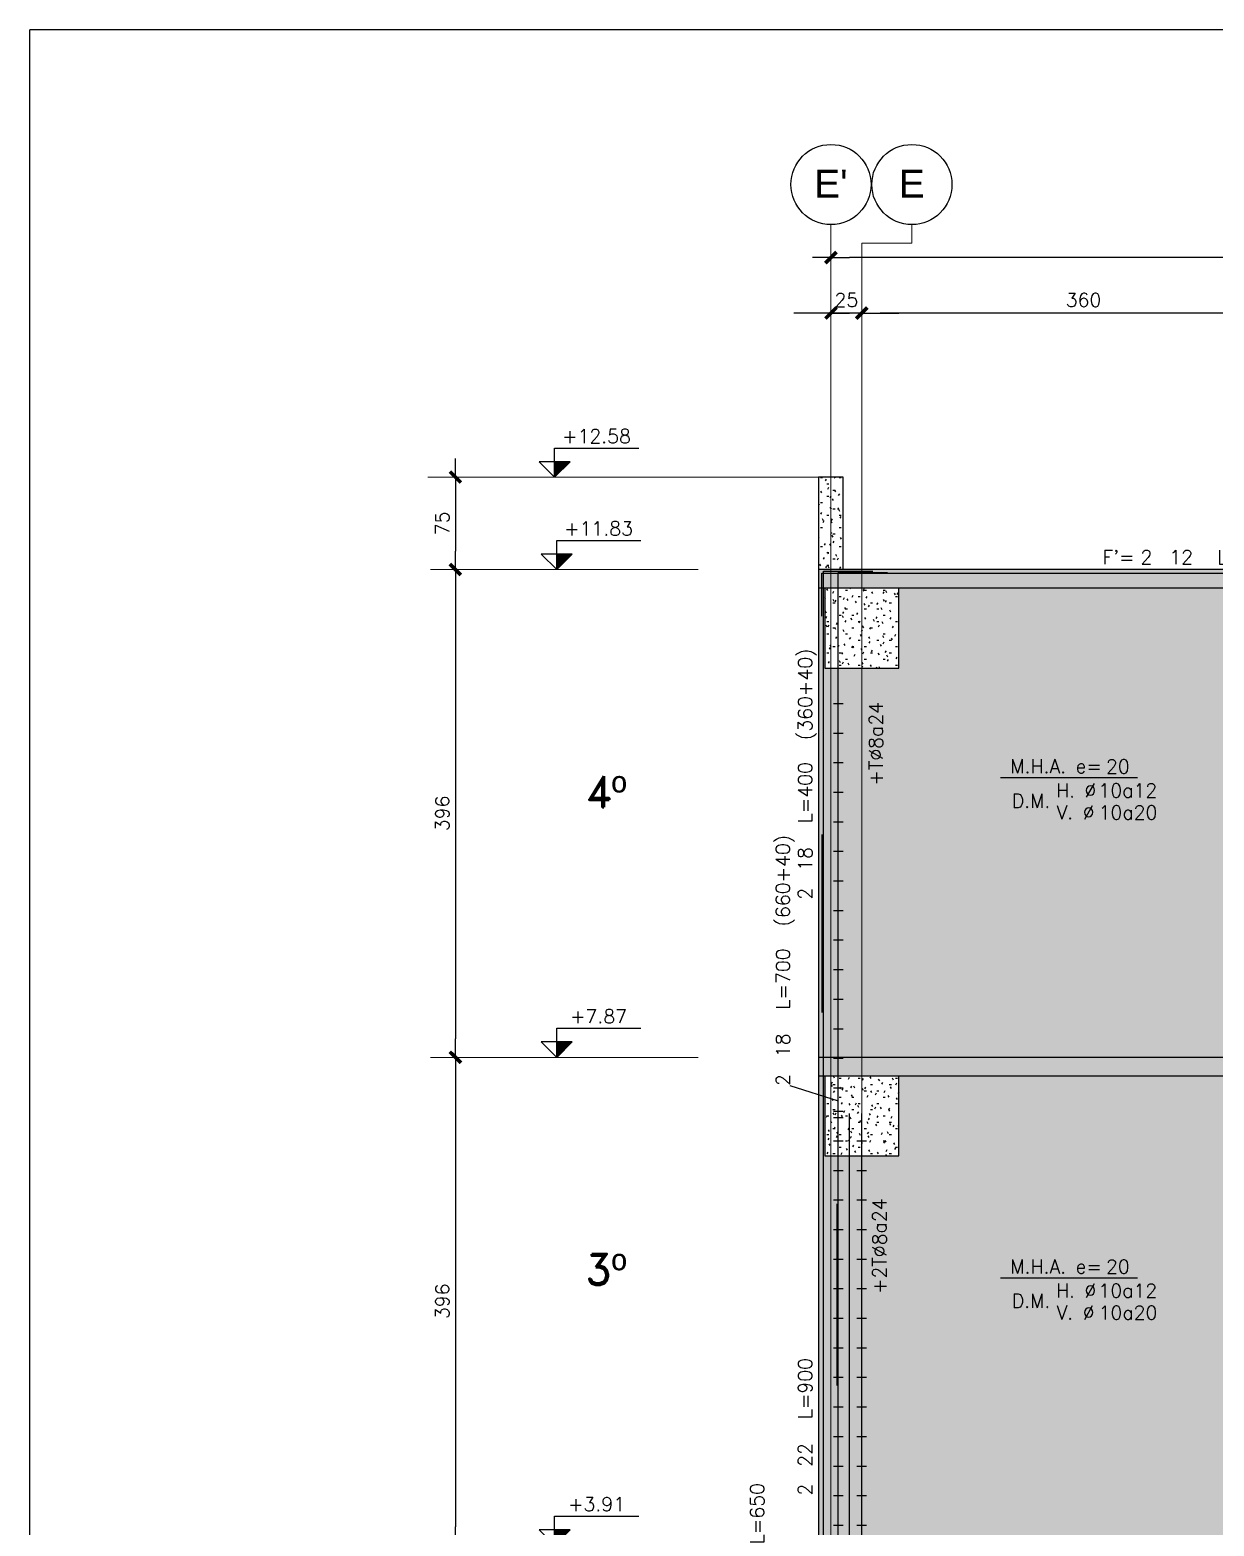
# Model space of a CAD drawing. Extents: x -58 to 5689, y 66 to 4123.
# Drawn here: x -58 to 903, y 2909 to 4123 of the extents above; entities that cross this region are included whole.
import ezdxf
from ezdxf.enums import TextEntityAlignment as Align

# ---------------------------------------------------------------- set-up
doc = ezdxf.new("R2010")
doc.units = 0
doc.header["$LTSCALE"] = 30
doc.header["$MEASUREMENT"] = 0
doc.layers.get('0').update_dxf_attribs({"linetype": 'CONTINUOUS'})
doc.layers.add("EJE1''$0$RLA-ACHURADO", color=30, linetype='CONTINUOUS', transparency=0.7)
for name, color, linetype, lineweight in [("EJE1''$0$RLA-CONTORNO", 30, 'CONTINUOUS', 25), ("EJE1''$0$RLA-EJE", 3, 'CONTINUOUS', 25), ("EJE1''$0$RLA-EJES", 1, 'CONTINUOUS', 9), ("EJE1''$0$RLA-NIVEL-1", 1, 'CONTINUOUS', 9), ("EJE1''$0$RLA-SELLO", 3, 'CONTINUOUS', 9)]:
    doc.layers.add(name, color=color, linetype=linetype, lineweight=lineweight)
for name, color, linetype in [("EJE1''$0$RLA-COTAS1", 2, 'CONTINUOUS'), ("EJE1''$0$RLA-COTAS2", 1, 'CONTINUOUS'), ("EJE1''$0$RLA-FE", 7, 'CONTINUOUS'), ("EJE1''$0$RLA-TEXTOS-FE", 9, 'CONTINUOUS'), ("EJE1''$0$RLA-TEXTOS2", 6, 'CONTINUOUS'), ("EJE1''$0$TEXTOS-FE", 9, 'CONTINUOUS'), ("EJE1''$0$TEXTOS1", 9, 'CONTINUOUS'), ('RLA-FORMATO', 7, 'CONTINUOUS')]:
    doc.layers.add(name, color=color, linetype=linetype)
doc.styles.add("EJE1''$0$Arial_1", font='arial.ttf', dxfattribs={"height": 22.5})
doc.styles.add("EJE1''$0$RomanD", font='romand.shx', dxfattribs={"height": 31.5})
doc.styles.add("EJE1''$0$ROMANS", font='romans.shx', dxfattribs={"height": 11.25})
doc.dimstyles.new("EJE1''$0$ING-50", dxfattribs={"dimscale": 50, "dimtxt": 0.27, "dimasz": 0.3, "dimexe": 0, "dimexo": 0, "dimgap": 0.1, "dimtad": 1, "dimdec": 1, "dimzin": 12, "dimdsep": 46, "dimtxsty": "EJE1''$0$ROMANS", "dimblk": "EJE1''$0$TICK1", "dimblk1": "EJE1''$0$TICK1", "dimblk2": "EJE1''$0$TICK1", "dimcen": 0.09, "dimclrd": 2, "dimclre": 1, "dimclrt": 3, "dimadec": 0, "dimazin": 0, "dimtfac": 1, "dimtdec": 0, "dimtix": 1, "dimtmove": 2, "dimatfit": 3, "dimldrblk": "EJE1''$0$TICK1", "dimfxl": 0, "dimfxlon": 1, "dimtolj": 1, "dimtzin": 0, "dimarcsym": 0})
pattern_1 = [(0, (-2068.284, -603.987), (20.32, 5.08), [1.676, -13.564, 1.676, -13.564, -81.28]), (0, (-2068.284, -603.987), (20.32, 5.08), [-30.48, 1.676, -28.804, 1.676, -13.564, -35.56]), (0, (-2068.284, -603.987), (20.32, 5.08), [-76.2, 1.676, -8.484, 1.676, -23.724]), (120, (-2060.664, -601.447), (-14.559409, 15.057636), [1.676, -13.564, 1.676, -13.564, -81.28]), (120, (-2060.664, -601.447), (-14.559409, 15.057636), [-30.48, 1.676, -28.804, 1.676, -13.564, -35.56]), (120, (-2060.664, -601.447), (-14.559409, 15.057636), [-76.2, 1.676, -8.484, 1.676, -23.724]), (240, (-2058.124, -591.287), (-5.760591, -20.137636), [1.676, -13.564, 1.676, -13.564, -81.28]), (240, (-2058.124, -591.287), (-5.760591, -20.137636), [-30.48, 1.676, -28.804, 1.676, -13.564, -35.56]), (240, (-2058.124, -591.287), (-5.760591, -20.137636), [-76.2, 1.676, -8.484, 1.676, -23.724])]

# ---------------------------------------------------------------- blocks, each defined once
blk = doc.blocks.new("EJE1''$0$Grid - RLE-EJE-192293-EJE 1__")
at = {"layer": "EJE1''$0$RLA-EJE"}
blk.add_circle((-2353.8, 1495.5), 32.5, dxfattribs=at)
blk = doc.blocks.new("EJE1''$0$TICK1")
at = {"color": 2}
for points in [[(0, 0), (-1, 0)], [(0, 0), (1, 0)]]:
    blk.add_lwpolyline(points, dxfattribs=at)
at = {"color": 2, "const_width": 0.2}
blk.add_lwpolyline([(-0.3, -0.3), (0.3, 0.3)], dxfattribs=at)
blk = doc.blocks.new("EJE1''$0$DIMBLOCK1-EJE 1__")
at = {"layer": "EJE1''$0$RLA-COTAS1", "color": 2, "lineweight": -2, "transparency": 16777216}
blk.add_line((-1769.5, 1436.2), (-2404.5, 1436.2), dxfattribs=at)
at = {"layer": "EJE1''$0$RLA-COTAS1", "color": 2, "lineweight": -2, "transparency": 16777216, "xscale": 15, "yscale": 15, "zscale": 15, "rotation": 180}
blk.add_blockref("EJE1''$0$TICK1", (-2419.5, 1436.2), dxfattribs=at)
at = {"layer": "EJE1''$0$RLA-COTAS1", "color": 2, "lineweight": -2, "transparency": 16777216, "xscale": 15, "yscale": 15, "zscale": 15}
blk.add_blockref("EJE1''$0$TICK1", (-1754.5, 1436.2), dxfattribs=at)
at = {"layer": "EJE1''$0$RLA-COTAS1", "color": 3, "transparency": 16777216, "insert": (-2087, 1446.8), "char_height": 11.25, "attachment_point": 5, "style": "EJE1''$0$ROMANS"}
blk.add_mtext('\\A1;665', dxfattribs=at)
blk = doc.blocks.new("EJE1''$0$DIMBLOCK3-EJE 1__")
at = {"layer": "EJE1''$0$RLA-COTAS1", "color": 2, "lineweight": -2, "transparency": 16777216}
blk.add_line((-2049.5, 1391.2), (-2379.5, 1391.2), dxfattribs=at)
at = {"layer": "EJE1''$0$RLA-COTAS1", "color": 2, "lineweight": -2, "transparency": 16777216, "xscale": 15, "yscale": 15, "zscale": 15, "rotation": 180}
blk.add_blockref("EJE1''$0$TICK1", (-2394.5, 1391.2), dxfattribs=at)
at = {"layer": "EJE1''$0$RLA-COTAS1", "color": 2, "lineweight": -2, "transparency": 16777216, "xscale": 15, "yscale": 15, "zscale": 15}
blk.add_blockref("EJE1''$0$TICK1", (-2034.5, 1391.2), dxfattribs=at)
at = {"layer": "EJE1''$0$RLA-COTAS1", "color": 3, "transparency": 16777216, "insert": (-2214.5, 1401.8), "char_height": 11.25, "attachment_point": 5, "style": "EJE1''$0$ROMANS"}
blk.add_mtext('\\A1;360', dxfattribs=at)
blk = doc.blocks.new("EJE1''$0$DIMBLOCK4-EJE 1__")
at = {"layer": "EJE1''$0$RLA-COTAS1", "color": 2, "lineweight": -2, "transparency": 16777216}
for p, q in [((-2434.5, 1391.2), (-2449.5, 1391.2)), ((-2394.5, 1391.2), (-2419.5, 1391.2)), ((-2379.5, 1391.2), (-2364.5, 1391.2))]:
    blk.add_line(p, q, dxfattribs=at)
at = {"layer": "EJE1''$0$RLA-COTAS1", "color": 2, "lineweight": -2, "transparency": 16777216, "xscale": 15, "yscale": 15, "zscale": 15}
blk.add_blockref("EJE1''$0$TICK1", (-2419.5, 1391.2), dxfattribs=at)
at = {"layer": "EJE1''$0$RLA-COTAS1", "color": 2, "lineweight": -2, "transparency": 16777216, "xscale": 15, "yscale": 15, "zscale": 15, "rotation": 180}
blk.add_blockref("EJE1''$0$TICK1", (-2394.5, 1391.2), dxfattribs=at)
at = {"layer": "EJE1''$0$RLA-COTAS1", "color": 3, "transparency": 16777216, "insert": (-2407, 1401.8), "char_height": 11.25, "attachment_point": 5, "style": "EJE1''$0$ROMANS"}
blk.add_mtext('\\A1;25', dxfattribs=at)
blk = doc.blocks.new("EJE1''$0$DIMBLOCK5-EJE 1__")
at = {"layer": "EJE1''$0$RLA-COTAS1", "color": 2, "lineweight": -2, "transparency": 16777216}
blk.add_line((-2724.3, 1243), (-2724.3, 1198), dxfattribs=at)
at = {"layer": "EJE1''$0$RLA-COTAS1", "color": 2, "lineweight": -2, "transparency": 16777216, "xscale": 15, "yscale": 15, "zscale": 15}
for p, rotation in [((-2724.3, 1258), 90), ((-2724.3, 1183), 270)]:
    blk.add_blockref("EJE1''$0$TICK1", p, dxfattribs=dict(at, rotation=rotation))
at = {"layer": "EJE1''$0$RLA-COTAS1", "color": 3, "transparency": 16777216, "insert": (-2734.9, 1220.5), "char_height": 11.25, "attachment_point": 5, "rotation": 90, "style": "EJE1''$0$ROMANS"}
blk.add_mtext('\\A1;75', dxfattribs=at)
blk = doc.blocks.new("EJE1''$0$DIMBLOCK6-EJE 1__")
at = {"layer": "EJE1''$0$RLA-COTAS1", "color": 2, "lineweight": -2, "transparency": 16777216}
blk.add_line((-2724.3, 1168), (-2724.3, 802), dxfattribs=at)
at = {"layer": "EJE1''$0$RLA-COTAS1", "color": 2, "lineweight": -2, "transparency": 16777216, "xscale": 15, "yscale": 15, "zscale": 15}
for p, rotation in [((-2724.3, 1183), 90), ((-2724.3, 787), 270)]:
    blk.add_blockref("EJE1''$0$TICK1", p, dxfattribs=dict(at, rotation=rotation))
at = {"layer": "EJE1''$0$RLA-COTAS1", "color": 3, "transparency": 16777216, "insert": (-2734.9, 985), "char_height": 11.25, "attachment_point": 5, "rotation": 90, "style": "EJE1''$0$ROMANS"}
blk.add_mtext('\\A1;396', dxfattribs=at)
blk = doc.blocks.new("EJE1''$0$DIMBLOCK7-EJE 1__")
at = {"layer": "EJE1''$0$RLA-COTAS1", "color": 2, "lineweight": -2, "transparency": 16777216}
blk.add_line((-2724.3, 772), (-2724.3, 406), dxfattribs=at)
at = {"layer": "EJE1''$0$RLA-COTAS1", "color": 2, "lineweight": -2, "transparency": 16777216, "xscale": 15, "yscale": 15, "zscale": 15}
for p, rotation in [((-2724.3, 787), 90), ((-2724.3, 391), 270)]:
    blk.add_blockref("EJE1''$0$TICK1", p, dxfattribs=dict(at, rotation=rotation))
at = {"layer": "EJE1''$0$RLA-COTAS1", "color": 3, "transparency": 16777216, "insert": (-2734.9, 589), "char_height": 11.25, "attachment_point": 5, "rotation": 90, "style": "EJE1''$0$ROMANS"}
blk.add_mtext('\\A1;396', dxfattribs=at)
blk = doc.blocks.new("EJE1''$0$nivel-el")
blk.add_hatch(color=1).paths.add_polyline_path([(0, 0), (12.5, 12.5), (0, 12.5)])
at = {"color": 3}
blk.add_lwpolyline([(0, 0), (12.5, 12.5), (-12.5, 12.5), (0, 0), (0, 23.61), (68.35, 23.61)], dxfattribs=at)
blk.add_lwpolyline([(0, 0), (12.5, 12.5), (0, 12.5), (0, 0)])
at = {"color": 3, "style": "EJE1''$0$ROMANS", "flags": 4}
blk.add_attdef('%%P0.00', text='', height=11.25, dxfattribs=at).set_placement((33.96, 27.67), align=Align.CENTER)
blk = doc.blocks.new('*U31')
at = {"layer": "EJE1''$0$TEXTOS1", "color": 5}
blk.add_line((-55.6, 0), (55.6, 0), dxfattribs=at)
at = {"layer": "EJE1''$0$TEXTOS-FE", "color": 9, "style": "EJE1''$0$ROMANS"}
for s, p in [('H. %%C', (5.9, -16)), ('D.M.', (-30.8, -24.4)), ('V. %%C', (5.4, -33.8))]:
    blk.add_text(s, height=11.25, dxfattribs=at).set_placement(p, align=Align.CENTER)
at = {"layer": "EJE1''$0$TEXTOS-FE", "color": 9, "style": "EJE1''$0$ROMANS", "flags": 12}
for tag, p in [('MALLA_2', (23.9, -16.1)), ('MALLA_3', (24, -34))]:
    blk.add_attdef(tag, p, '', height=11.2, dxfattribs=at)
at = {"layer": "EJE1''$0$TEXTOS1", "color": 9, "style": "EJE1''$0$ROMANS"}
blk.add_text('M.H.A. e=', height=11.25, dxfattribs=at).set_placement((-10.5, 3.6), align=Align.CENTER)
at = {"layer": "EJE1''$0$TEXTOS1", "color": 9, "style": "EJE1''$0$ROMANS", "flags": 12}
blk.add_attdef('ESPESOR', (30.1, 3.4), '', height=11.2, dxfattribs=at)
blk = doc.blocks.new('*U35')
at = {"layer": "EJE1''$0$RLA-FE"}
for p, q in [((0, -35), (0, 0)), ((0, 0), (609.2, 0)), ((609.2, 0), (659.2, 0)), ((659.2, 0), (691, 0)), ((691, 0), (691, -34))]:
    blk.add_line(p, q, dxfattribs=at)
at = {"layer": "EJE1''$0$RLA-FE", "color": 3, "style": "EJE1''$0$ROMANS", "flags": 8}
for tag, p in [('F=', (253.9, 7.3)), ('NUM', (268.3, 7.3))]:
    blk.add_attdef(tag, text='', height=11.2, dxfattribs=at).set_placement(p, align=Align.RIGHT)
at = {"layer": "EJE1''$0$RLA-FE", "color": 3, "style": "EJE1''$0$ROMANS"}
for tag, p, flags in [('PHI', (272.2, 7.5), 14), ('DIAM', (282.1, 7.3), 12), ('MINUS', (304.1, 7.3), 13), ('MARK', (317.5, 7.3), 13), ('TEXTO_FE1', (320.8, 7.3), 8), ('TEXTO_FE2', (388.3, 7.3), 8), ('TIPO', (344.3, -75.8), 13), ('NVECES', (330.4, -94.7), 13), ('NUMFE', (334.4, -114.5), 13), ('CAPA', (342.6, -133.6), 13), ('DESPLAZA', (278.3, -151.6), 13), ('ESPACIO', (284.4, -170), 13), ('CANT', (298.2, -188.8), 13)]:
    blk.add_attdef(tag, p, '', height=11.2, dxfattribs=dict(at, flags=flags))
blk = doc.blocks.new('*U49')
at = {"layer": "EJE1''$0$RLA-FE"}
for p, q in [((0, 0), (0, 0)), ((0, 0), (818.2, 0)), ((818.2, 0), (868.2, 0)), ((868.2, 0), (900, 0)), ((900, 0), (900, 0))]:
    blk.add_line(p, q, dxfattribs=at)
at = {"layer": "EJE1''$0$RLA-FE", "color": 3, "style": "EJE1''$0$ROMANS", "flags": 8}
for tag, p in [('F=', (358.4, 9.3)), ('NUM', (372.8, 9.3))]:
    blk.add_attdef(tag, text='', height=11.2, dxfattribs=at).set_placement(p, align=Align.RIGHT)
at = {"layer": "EJE1''$0$RLA-FE", "color": 3, "style": "EJE1''$0$ROMANS"}
for tag, p, flags in [('PHI', (376.7, 9.5), 14), ('DIAM', (386.6, 9.3), 12), ('MINUS', (408.6, 9.3), 13), ('MARK', (422, 9.3), 13), ('TEXTO_FE1', (425.3, 9.3), 8), ('TEXTO_FE2', (492.8, 9.3), 8), ('TIPO', (448.8, -75.8), 13), ('NVECES', (434.9, -94.7), 13), ('NUMFE', (438.9, -114.5), 13), ('CAPA', (447.1, -133.6), 13), ('DESPLAZA', (278.3, -151.6), 13), ('ESPACIO', (284.4, -170), 13), ('CANT', (298.2, -188.8), 13)]:
    blk.add_attdef(tag, p, '', height=11.2, dxfattribs=dict(at, flags=flags))
blk = doc.blocks.new('*U47')
at = {"layer": "EJE1''$0$RLA-FE"}
for p, q in [((0, 0), (0, 0)), ((0, 0), (278.2, 0)), ((278.2, 0), (328.2, 0)), ((328.2, 0), (360, 0)), ((360, 0), (360, -40))]:
    blk.add_line(p, q, dxfattribs=at)
at = {"layer": "EJE1''$0$RLA-FE", "color": 3, "style": "EJE1''$0$ROMANS", "flags": 8}
for tag, p in [('F=', (88.4, 9.3)), ('NUM', (102.8, 9.3))]:
    blk.add_attdef(tag, text='', height=11.2, dxfattribs=at).set_placement(p, align=Align.RIGHT)
at = {"layer": "EJE1''$0$RLA-FE", "color": 3, "style": "EJE1''$0$ROMANS"}
for tag, p, flags in [('PHI', (106.7, 9.5), 14), ('DIAM', (116.6, 9.3), 12), ('MINUS', (138.6, 9.3), 13), ('MARK', (152, 9.3), 13), ('TEXTO_FE1', (155.3, 9.3), 8), ('TEXTO_FE2', (222.8, 9.3), 8), ('TIPO', (178.8, -75.8), 13), ('NVECES', (164.9, -94.7), 13), ('NUMFE', (168.9, -114.5), 13), ('CAPA', (177.1, -133.6), 13), ('DESPLAZA', (278.3, -151.6), 13), ('ESPACIO', (284.4, -170), 13), ('CANT', (298.2, -188.8), 13)]:
    blk.add_attdef(tag, p, '', height=11.2, dxfattribs=dict(at, flags=flags))
blk = doc.blocks.new('*U45')
at = {"layer": "EJE1''$0$RLA-FE", "color": 6}
blk.add_line((0, 1), (144.5, 1), dxfattribs=at)
at = {"layer": "EJE1''$0$RLA-FE", "color": 3, "style": "EJE1''$0$ROMANS", "flags": 8}
for tag, p in [('(', (57.9, 9.1)), ('EMP', (76.9, 9.1)), (')', (96.3, 9.1))]:
    blk.add_attdef(tag, text='', height=11.2, dxfattribs=at).set_placement(p, align=Align.CENTER)
blk = doc.blocks.new('*U60')
at = {"layer": "EJE1''$0$RLA-FE"}
for p, q in [((0, 0), (0, 0)), ((0, 0), (868.2, 0)), ((868.2, 0), (918.2, 0)), ((918.2, 0), (950, 0)), ((950, 0), (950, 0))]:
    blk.add_line(p, q, dxfattribs=at)
at = {"layer": "EJE1''$0$RLA-FE", "color": 3, "style": "EJE1''$0$ROMANS", "flags": 8}
for tag, p in [('F=', (297.5, 39.3)), ('NUM', (311.9, 39.3))]:
    blk.add_attdef(tag, text='', height=11.2, dxfattribs=at).set_placement(p, align=Align.RIGHT)
at = {"layer": "EJE1''$0$RLA-FE", "color": 3, "style": "EJE1''$0$ROMANS"}
for tag, p, flags in [('PHI', (315.8, 39.5), 14), ('DIAM', (325.6, 39.3), 12), ('MINUS', (347.6, 39.3), 13), ('MARK', (361, 39.3), 13), ('TEXTO_FE1', (364.3, 39.3), 8), ('TEXTO_FE2', (431.9, 39.3), 8), ('TIPO', (473.8, -75.8), 13), ('NVECES', (459.9, -94.7), 13), ('NUMFE', (463.9, -114.5), 13), ('CAPA', (472.1, -133.6), 13), ('DESPLAZA', (278.3, -151.6), 13), ('ESPACIO', (284.4, -170), 13), ('CANT', (298.2, -188.8), 13)]:
    blk.add_attdef(tag, p, '', height=11.2, dxfattribs=dict(at, flags=flags))
blk = doc.blocks.new('*U50')
at = {"layer": "EJE1''$0$RLA-FE"}
for p, q in [((0, 0), (0, 0)), ((0, 0), (578.2, 0)), ((578.2, 0), (628.2, 0)), ((628.2, 0), (660, 0)), ((660, 0), (660, -40))]:
    blk.add_line(p, q, dxfattribs=at)
at = {"layer": "EJE1''$0$RLA-FE", "color": 3, "style": "EJE1''$0$ROMANS", "flags": 8}
for tag, p in [('F=', (238.4, 39.3)), ('NUM', (252.8, 39.3))]:
    blk.add_attdef(tag, text='', height=11.2, dxfattribs=at).set_placement(p, align=Align.RIGHT)
at = {"layer": "EJE1''$0$RLA-FE", "color": 3, "style": "EJE1''$0$ROMANS"}
for tag, p, flags in [('PHI', (256.7, 39.5), 14), ('DIAM', (266.6, 39.3), 12), ('MINUS', (288.6, 39.3), 13), ('MARK', (302, 39.3), 13), ('TEXTO_FE1', (305.3, 39.3), 8), ('TEXTO_FE2', (372.8, 39.3), 8), ('TIPO', (328.8, -75.8), 13), ('NVECES', (314.9, -94.7), 13), ('NUMFE', (318.9, -114.5), 13), ('CAPA', (327.1, -133.6), 13), ('DESPLAZA', (278.3, -151.6), 13), ('ESPACIO', (284.4, -170), 13), ('CANT', (298.2, -188.8), 13)]:
    blk.add_attdef(tag, p, '', height=11.2, dxfattribs=dict(at, flags=flags))
blk = doc.blocks.new('*U51')
at = {"layer": "EJE1''$0$RLA-FE", "color": 6}
blk.add_line((0, 1), (147.5, 1), dxfattribs=at)
at = {"layer": "EJE1''$0$RLA-FE", "color": 3, "style": "EJE1''$0$ROMANS", "flags": 8}
for tag, p in [('(', (59.4, 9.1)), ('EMP', (78.4, 9.1)), (')', (97.7, 9.1))]:
    blk.add_attdef(tag, text='', height=11.2, dxfattribs=at).set_placement(p, align=Align.CENTER)
blk = doc.blocks.new('*U48')
at = {"layer": "EJE1''$0$RLA-FE"}
for p, q in [((0, 0), (0, 0)), ((0, 0), (568.2, 0)), ((568.2, 0), (618.2, 0)), ((618.2, 0), (650, 0)), ((650, 0), (650, 0))]:
    blk.add_line(p, q, dxfattribs=at)
at = {"layer": "EJE1''$0$RLA-FE", "color": 3, "style": "EJE1''$0$ROMANS", "flags": 8}
for tag, p in [('F=', (233.4, 69.3)), ('NUM', (247.8, 69.3))]:
    blk.add_attdef(tag, text='', height=11.2, dxfattribs=at).set_placement(p, align=Align.RIGHT)
at = {"layer": "EJE1''$0$RLA-FE", "color": 3, "style": "EJE1''$0$ROMANS"}
for tag, p, flags in [('PHI', (251.7, 69.5), 14), ('DIAM', (261.6, 69.3), 12), ('MINUS', (283.6, 69.3), 13), ('MARK', (297, 69.3), 13), ('TEXTO_FE1', (300.3, 69.3), 8), ('TEXTO_FE2', (367.8, 69.3), 8), ('TIPO', (323.8, -75.8), 13), ('NVECES', (309.9, -94.7), 13), ('NUMFE', (313.9, -114.5), 13), ('CAPA', (322.1, -133.6), 13), ('DESPLAZA', (278.3, -151.6), 13), ('ESPACIO', (284.4, -170), 13), ('CANT', (298.2, -188.8), 13)]:
    blk.add_attdef(tag, p, '', height=11.2, dxfattribs=dict(at, flags=flags))
blk = doc.blocks.new('*U59')
at = {"layer": "EJE1''$0$RLA-FE"}
for p, q in [((0, 0), (0, 0)), ((0, 0), (918.2, 0)), ((918.2, 0), (968.2, 0)), ((968.2, 0), (1000, 0)), ((1000, 0), (1000, 0))]:
    blk.add_line(p, q, dxfattribs=at)
at = {"layer": "EJE1''$0$RLA-FE", "color": 3, "style": "EJE1''$0$ROMANS", "flags": 8}
for tag, p in [('F=', (248.5, 99.3)), ('NUM', (262.9, 99.3))]:
    blk.add_attdef(tag, text='', height=11.2, dxfattribs=at).set_placement(p, align=Align.RIGHT)
at = {"layer": "EJE1''$0$RLA-FE", "color": 3, "style": "EJE1''$0$ROMANS"}
for tag, p, flags in [('PHI', (266.8, 99.5), 14), ('DIAM', (276.7, 99.3), 12), ('MINUS', (298.7, 99.3), 13), ('MARK', (312.1, 99.3), 13), ('TEXTO_FE1', (315.4, 99.3), 8), ('TEXTO_FE2', (382.9, 99.3), 8), ('TIPO', (498.8, -75.8), 13), ('NVECES', (484.9, -94.7), 13), ('NUMFE', (488.9, -114.5), 13), ('CAPA', (497.1, -133.6), 13), ('DESPLAZA', (278.3, -151.6), 13), ('ESPACIO', (284.4, -170), 13), ('CANT', (298.2, -188.8), 13)]:
    blk.add_attdef(tag, p, '', height=11.2, dxfattribs=dict(at, flags=flags))
blk = doc.blocks.new('*U68')
at = {"layer": "EJE1''$0$RLA-FE", "color": 1}
blk.add_line((-4, 0), (4, 0), dxfattribs=at)
blk = doc.blocks.new('*U69')
at = {"layer": "EJE1''$0$RLA-COTAS2", "color": 0, "linetype": 'ByBlock', "lineweight": -2, "transparency": 16777216}
for p in [(0, 312), (0, 288), (0, 264), (0, 240), (0, 216), (0, 192), (0, 168), (0, 144), (0, 120), (0, 96), (0, 72), (0, 48), (0, 24), (0, 0)]:
    blk.add_blockref('*U68', p, dxfattribs=at)
blk = doc.blocks.new('*U70')
at = {"layer": "EJE1''$0$RLA-FE", "color": 1}
blk.add_line((-4, 0), (4, 0), dxfattribs=at)
blk = doc.blocks.new('*U71')
at = {"layer": "EJE1''$0$RLA-COTAS2", "color": 0, "linetype": 'ByBlock', "lineweight": -2, "transparency": 16777216}
for p in [(0, 336), (0, 312), (0, 288), (0, 264), (0, 240), (0, 216), (0, 192), (0, 168), (0, 144), (0, 120), (0, 96), (0, 72), (0, 48), (0, 24), (0, 0)]:
    blk.add_blockref('*U70', p, dxfattribs=at)
blk = doc.blocks.new('*U72')
at = {"layer": "EJE1''$0$RLA-FE", "color": 1}
blk.add_line((-4, 0), (4, 0), dxfattribs=at)
blk = doc.blocks.new('*U73')
at = {"layer": "EJE1''$0$RLA-COTAS2", "color": 0, "linetype": 'ByBlock', "lineweight": -2, "transparency": 16777216}
for p in [(0, 336), (0, 312), (0, 288), (0, 264), (0, 240), (0, 216), (0, 192), (0, 168), (0, 144), (0, 120), (0, 96), (0, 72), (0, 48), (0, 24), (0, 0)]:
    blk.add_blockref('*U72', p, dxfattribs=at)
blk = doc.blocks.new("EJE1''")
at = {"layer": "EJE1''$0$RLA-ACHURADO"}
h = blk.add_hatch(dxfattribs=at)
h.set_pattern_fill('SAND - DENSE', color=256, style=0, pattern_type=2)
h.set_pattern_definition(pattern_1)
h.paths.add_polyline_path([(-2409.52, 1183), (-2409.52, 1258), (-2429.52, 1258), (-2429.52, 1183)], flags=0)
h = blk.add_hatch(dxfattribs=at)
h.set_pattern_fill('SAND - DENSE', color=256, style=0, pattern_type=2)
h.set_pattern_definition(pattern_1)
h.paths.add_polyline_path([(-2429.52, 1168), (-1640.39, 1168), (-1640.39, 1183), (-2429.52, 1183)], flags=0)
h = blk.add_hatch(dxfattribs=at)
h.set_pattern_fill('SAND - DENSE', color=256, style=0, pattern_type=2)
h.set_pattern_definition(pattern_1)
h.paths.add_polyline_path([(-1764.52, 787), (-1764.52, 1168), (-2024.52, 1168), (-2024.52, 787)], flags=0)
h.paths.add_polyline_path([(-2424.52, 787), (-2054.52, 787), (-2054.52, 1168), (-2364.52, 1168), (-2364.52, 1103), (-2424.52, 1103), (-2424.52, 1168), (-2429.52, 1168), (-2429.52, 787)], flags=0)
h = blk.add_hatch(dxfattribs=at)
h.set_pattern_fill('SAND - DENSE', color=256, style=0, pattern_type=2)
h.set_pattern_definition(pattern_1)
h.paths.add_polyline_path([(-2364.52, 1103), (-2364.52, 1168), (-2424.52, 1168), (-2424.52, 1103)], flags=0)
h = blk.add_hatch(dxfattribs=at)
h.set_pattern_fill('SAND - DENSE', color=256, style=0, pattern_type=2)
h.set_pattern_definition(pattern_1)
h.paths.add_polyline_path([(-2424.52, 391), (-2054.52, 391), (-2054.52, 772), (-2364.52, 772), (-2364.52, 707), (-2424.52, 707), (-2424.52, 772), (-2429.52, 772), (-2429.52, 391)], flags=0)
h.paths.add_polyline_path([(-2024.52, 391), (-1764.52, 391), (-1764.52, 787), (-2024.52, 787), (-2024.52, 772)], flags=0)
h = blk.add_hatch(dxfattribs=at)
h.set_pattern_fill('SAND - DENSE', color=256, style=0, pattern_type=2)
h.set_pattern_definition(pattern_1)
h.paths.add_polyline_path([(-1640.39, 772), (-1640.39, 787), (-1764.52, 787), (-1764.52, 772)], flags=0)
h.paths.add_polyline_path([(-2024.52, 772), (-2024.52, 787), (-2429.52, 787), (-2429.52, 772)], flags=0)
h = blk.add_hatch(dxfattribs=at)
h.set_pattern_fill('SAND - DENSE', color=256, style=0, pattern_type=2)
h.set_pattern_definition(pattern_1)
h.paths.add_polyline_path([(-2364.52, 707), (-2364.52, 772), (-2424.52, 772), (-2424.52, 707)], flags=0)
at = {"layer": "EJE1''$0$RLA-CONTORNO"}
for p, q in [((-2409.52, 1258), (-2429.52, 1258)), ((-2429.52, 1258), (-2429.52, 1183)), ((-2409.52, 1183), (-2409.52, 1258)), ((-2429.52, 1183), (-2429.52, 1168)), ((-2409.52, 1183), (-2429.52, 1183)), ((-1640.39, 1183), (-2409.52, 1183)), ((-2429.52, 1168), (-2429.52, 787)), ((-2429.52, 1168), (-2424.52, 1168)), ((-2424.52, 1168), (-2424.52, 1103)), ((-2424.52, 1168), (-2364.52, 1168)), ((-2364.52, 1168), (-1640.39, 1168)), ((-2364.52, 1103), (-2364.52, 1168)), ((-2424.52, 1103), (-2364.52, 1103)), ((-2024.52, 787), (-2429.52, 787)), ((-2429.52, 787), (-2429.52, 772)), ((-2429.52, 772), (-2429.52, 391)), ((-2429.52, 772), (-2424.52, 772)), ((-2424.52, 772), (-2424.52, 707)), ((-2424.52, 772), (-2364.52, 772)), ((-2364.52, 772), (-2024.52, 772)), ((-2364.52, 707), (-2364.52, 772)), ((-2424.52, 707), (-2364.52, 707))]:
    blk.add_line(p, q, dxfattribs=at)
at = {"layer": "EJE1''$0$RLA-EJES"}
for p, q in [((-2419.52, -973.11), (-2419.52, 1463)), ((-2353.84, 1447.97), (-2353.84, 1463)), ((-2394.52, -536.03), (-2394.52, 1447.97)), ((-2394.52, 1447.97), (-2353.84, 1447.97))]:
    blk.add_line(p, q, dxfattribs=at)
at = {"layer": "EJE1''$0$RLA-FE", "color": 2}
blk.add_line((-2452.84, 764.24), (-2413.52, 751.73), dxfattribs=at)
at = {"layer": "EJE1''$0$RLA-NIVEL-1"}
for p, q in [((-2426.71, 1258), (-2746.76, 1258)), ((-2744.52, 1183), (-2527.21, 1183)), ((-2744.52, 787), (-2527.21, 787))]:
    blk.add_line(p, q, dxfattribs=at)
at = {"layer": "EJE1''$0$RLA-SELLO"}
blk.add_line((-2746.76, 1258), (-2607.23, 1258), dxfattribs=at)
ref = blk.add_blockref("EJE1''$0$nivel-el", (-2643.74, 1258))
ref.add_attrib('%%P0.00', '+12.58', dxfattribs={"color": 3, "height": 11.25, "style": "EJE1''$0$ROMANS"}).set_placement((-2609.78, 1285.67), align=Align.CENTER)
ref = blk.add_blockref("EJE1''$0$nivel-el", (-2642.08, 1183))
ref.add_attrib('%%P0.00', '+11.83', dxfattribs={"color": 3, "height": 11.25, "style": "EJE1''$0$ROMANS"}).set_placement((-2608.12, 1210.67), align=Align.CENTER)
ref = blk.add_blockref('*U31', (-2226.35, 1014.06))
ref.add_attrib('ESPESOR', '20', (-2196.3, 1017.5), dxfattribs={"layer": "EJE1''$0$TEXTOS1", "color": 9, "height": 11.25, "style": "EJE1''$0$ROMANS"})
ref.add_attrib('MALLA_2', '10a12', (-2202.44, 997.98), dxfattribs={"layer": "EJE1''$0$TEXTOS-FE", "color": 9, "height": 11.25, "style": "EJE1''$0$ROMANS"})
ref.add_attrib('MALLA_3', '10a20', (-2202.31, 980.08), dxfattribs={"layer": "EJE1''$0$TEXTOS-FE", "color": 9, "height": 11.25, "style": "EJE1''$0$ROMANS"})
ref = blk.add_blockref("EJE1''$0$nivel-el", (-2642.08, 787))
ref.add_attrib('%%P0.00', '+7.87', dxfattribs={"color": 3, "height": 11.25, "style": "EJE1''$0$ROMANS"}).set_placement((-2608.12, 814.67), align=Align.CENTER)
ref = blk.add_blockref('*U31', (-2226.35, 608.06))
ref.add_attrib('ESPESOR', '20', (-2196.3, 611.5), dxfattribs={"layer": "EJE1''$0$TEXTOS1", "color": 9, "height": 11.25, "style": "EJE1''$0$ROMANS"})
ref.add_attrib('MALLA_2', '10a12', (-2202.44, 591.99), dxfattribs={"layer": "EJE1''$0$TEXTOS-FE", "color": 9, "height": 11.25, "style": "EJE1''$0$ROMANS"})
ref.add_attrib('MALLA_3', '10a20', (-2202.31, 574.09), dxfattribs={"layer": "EJE1''$0$TEXTOS-FE", "color": 9, "height": 11.25, "style": "EJE1''$0$ROMANS"})
ref = blk.add_blockref("EJE1''$0$nivel-el", (-2643.74, 391))
ref.add_attrib('%%P0.00', '+3.91', dxfattribs={"color": 3, "height": 11.25, "style": "EJE1''$0$ROMANS"}).set_placement((-2609.78, 418.67), align=Align.CENTER)
at = {"layer": "EJE1''$0$RLA-COTAS2", "rotation": 180}
for name, p in [('*U73', (-2413.52, 1074)), ('*U71', (-2413.52, 743)), ('*U69', (-2394.52, 719))]:
    blk.add_blockref(name, p, dxfattribs=at)
at = {"layer": "EJE1''$0$RLA-EJE"}
for p in [(-65.68, 0), (0, 0)]:
    blk.add_blockref("EJE1''$0$Grid - RLE-EJE-192293-EJE 1__", p, dxfattribs=at)
at = {"layer": "EJE1''$0$RLA-FE"}
ref = blk.add_blockref('*U35', (-2427.02, 1180), dxfattribs=at)
ref.add_attrib('DIAM', '12', (-2144.92, 1187.32), dxfattribs={"color": 3, "height": 11.25, "style": "EJE1''$0$ROMANS"})
ref.add_attrib('NUM', '2', dxfattribs={"color": 3, "height": 11.25, "style": "EJE1''$0$ROMANS"}).set_placement((-2158.67, 1187.32), align=Align.RIGHT)
ref.add_attrib('TEXTO_FE1', 'L=760', (-2106.21, 1187.32), dxfattribs={"color": 3, "height": 11.25, "style": "EJE1''$0$ROMANS"})
ref.add_attrib('TEXTO_FE2', '(35+691+34)', (-2038.69, 1187.34), dxfattribs={"color": 3, "height": 11.25, "style": "EJE1''$0$ROMANS"})
ref.add_attrib('F=', "F'=", dxfattribs={"color": 3, "height": 11.25, "style": "EJE1''$0$ROMANS"}).set_placement((-2173.08, 1187.32), align=Align.RIGHT)
ref = blk.add_blockref('*U50', (-2413.52, 520.5), dxfattribs=dict(at, rotation=90))
ref.add_attrib('DIAM', '18', (-2452.84, 787.1), dxfattribs={"color": 3, "height": 11.25, "rotation": 90, "style": "EJE1''$0$ROMANS"})
ref.add_attrib('NUM', '2', dxfattribs={"color": 3, "height": 11.25, "rotation": 90, "style": "EJE1''$0$ROMANS"}).set_placement((-2452.84, 773.35), align=Align.RIGHT)
ref.add_attrib('TEXTO_FE1', 'L=700', (-2452.84, 825.81), dxfattribs={"color": 3, "height": 11.25, "rotation": 90, "style": "EJE1''$0$ROMANS"})
ref.add_attrib('TEXTO_FE2', '(660+40)', (-2452.86, 893.33), dxfattribs={"color": 3, "height": 11.25, "rotation": 90, "style": "EJE1''$0$ROMANS"})
ref = blk.add_blockref('*U47', (-2425.52, 821.75), dxfattribs=dict(at, rotation=90))
ref.add_attrib('DIAM', '18', (-2434.84, 938.35), dxfattribs={"color": 3, "height": 11.25, "rotation": 90, "style": "EJE1''$0$ROMANS"})
ref.add_attrib('NUM', '2', dxfattribs={"color": 3, "height": 11.25, "rotation": 90, "style": "EJE1''$0$ROMANS"}).set_placement((-2434.84, 924.59), align=Align.RIGHT)
ref.add_attrib('TEXTO_FE1', 'L=400', (-2434.84, 977.06), dxfattribs={"color": 3, "height": 11.25, "rotation": 90, "style": "EJE1''$0$ROMANS"})
ref.add_attrib('TEXTO_FE2', '(360+40)', (-2434.86, 1044.58), dxfattribs={"color": 3, "height": 11.25, "rotation": 90, "style": "EJE1''$0$ROMANS"})
ref = blk.add_blockref('*U49', (-2425.52, 68), dxfattribs=dict(at, rotation=90))
ref.add_attrib('DIAM', '22', (-2434.84, 454.6), dxfattribs={"color": 3, "height": 11.25, "rotation": 90, "style": "EJE1''$0$ROMANS"})
ref.add_attrib('NUM', '2', dxfattribs={"color": 3, "height": 11.25, "rotation": 90, "style": "EJE1''$0$ROMANS"}).set_placement((-2434.84, 440.85), align=Align.RIGHT)
ref.add_attrib('TEXTO_FE1', 'L=900', (-2434.84, 493.31), dxfattribs={"color": 3, "height": 11.25, "rotation": 90, "style": "EJE1''$0$ROMANS"})
at = {"layer": "EJE1''$0$RLA-FE", "rotation": 90}
for name, p in [('*U45', (-2425.52, 823.47)), ('*U51', (-2413.52, 520.5))]:
    blk.add_blockref(name, p, dxfattribs=at)
at = {"layer": "EJE1''$0$RLA-FE"}
ref = blk.add_blockref('*U59', (-2394.52, -258.5), dxfattribs=dict(at, rotation=90))
ref.add_attrib('DIAM', '22', (-2493.84, 18.2), dxfattribs={"color": 3, "height": 11.25, "rotation": 90, "style": "EJE1''$0$ROMANS"})
ref.add_attrib('NUM', '2', dxfattribs={"color": 3, "height": 11.25, "rotation": 90, "style": "EJE1''$0$ROMANS"}).set_placement((-2493.84, 4.45), align=Align.RIGHT)
ref.add_attrib('TEXTO_FE1', 'L=1000', (-2493.84, 56.91), dxfattribs={"color": 3, "height": 11.25, "rotation": 90, "style": "EJE1''$0$ROMANS"})
ref = blk.add_blockref('*U48', (-2404.52, 91.5), dxfattribs=dict(at, rotation=90))
ref.add_attrib('DIAM', '22', (-2473.84, 353.1), dxfattribs={"color": 3, "height": 11.25, "rotation": 90, "style": "EJE1''$0$ROMANS"})
ref.add_attrib('NUM', '2', dxfattribs={"color": 3, "height": 11.25, "rotation": 90, "style": "EJE1''$0$ROMANS"}).set_placement((-2473.84, 339.35), align=Align.RIGHT)
ref.add_attrib('TEXTO_FE1', 'L=650', (-2473.84, 391.81), dxfattribs={"color": 3, "height": 11.25, "rotation": 90, "style": "EJE1''$0$ROMANS"})
ref = blk.add_blockref('*U60', (-2413.52, -282), dxfattribs=dict(at, rotation=90))
ref.add_attrib('DIAM', '22', (-2452.84, 43.63), dxfattribs={"color": 3, "height": 11.25, "rotation": 90, "style": "EJE1''$0$ROMANS"})
ref.add_attrib('NUM', '2', dxfattribs={"color": 3, "height": 11.25, "rotation": 90, "style": "EJE1''$0$ROMANS"}).set_placement((-2452.84, 29.87), align=Align.RIGHT)
ref.add_attrib('TEXTO_FE1', 'L=950', (-2452.84, 82.34), dxfattribs={"color": 3, "height": 11.25, "rotation": 90, "style": "EJE1''$0$ROMANS"})
at = {"layer": "EJE1''$0$RLA-EJE", "color": 5, "char_height": 22.5, "attachment_point": 2, "line_spacing_factor": 0.941778, "style": "EJE1''$0$Arial_1"}
for s, insert, width in [("E'", (-2419.53, 1507.45), 32.2292), ('E', (-2353.84, 1507.45), 25.0671)]:
    blk.add_mtext(s, dxfattribs=dict(at, insert=insert, width=width))
at = {"layer": "EJE1''$0$RLA-TEXTOS-FE", "color": 9, "style": "EJE1''$0$ROMANS"}
for s, p in [('+T%%C8a24', (-2377.36, 1041.52)), ('+2T%%C8a24', (-2374.51, 633.71))]:
    blk.add_text(s, height=11.25, rotation=90, dxfattribs=at).set_placement(p, align=Align.CENTER)
at = {"layer": "EJE1''$0$RLA-TEXTOS2", "color": 5, "char_height": 25, "attachment_point": 5, "line_spacing_factor": 0.941778, "style": "EJE1''$0$RomanD"}
for s, insert, width in [('4º', (-2602.12, 1002.65), 69.2039), ('3º', (-2602.12, 614.83), 65.6873)]:
    blk.add_mtext(s, dxfattribs=dict(at, insert=insert, width=width))
at = {"layer": "EJE1''$0$RLA-COTAS1"}
for base, p1, p2, picture, middle in [((-2419.52, 1436.18), (-1754.52, 1431.18), (-2419.52, 1431.18), "EJE1''$0$DIMBLOCK1-EJE 1__", (-2087.02, 1446.81)), ((-2419.52, 1391.18), (-2394.52, 1386.18), (-2419.52, 1386.18), "EJE1''$0$DIMBLOCK4-EJE 1__", (-2407.02, 1401.81)), ((-2394.52, 1391.18), (-2034.52, 1386.18), (-2394.52, 1386.18), "EJE1''$0$DIMBLOCK3-EJE 1__", (-2214.52, 1401.81))]:
    dim = blk.add_linear_dim(base=base, p1=p1, p2=p2, dimstyle="EJE1''$0$ING-50", override={"dimexe": 0, "dimexo": 0, "dimdec": 1, "dimfxl": 0, "dimfxlon": 1}, dxfattribs=at)
    dim.commit()
    dim.dimension.update_dxf_attribs({"geometry": picture, "text_midpoint": middle})
for base, p1, p2, picture, middle in [((-2724.26, 1183), (-2719.26, 1258), (-2719.26, 1183), "EJE1''$0$DIMBLOCK5-EJE 1__", (-2734.89, 1220.5)), ((-2724.26, 787), (-2719.26, 1183), (-2719.26, 787), "EJE1''$0$DIMBLOCK6-EJE 1__", (-2734.89, 985)), ((-2724.26, 391), (-2719.26, 787), (-2719.26, 391), "EJE1''$0$DIMBLOCK7-EJE 1__", (-2734.89, 589))]:
    dim = blk.add_linear_dim(base=base, p1=p1, p2=p2, angle=90, dimstyle="EJE1''$0$ING-50", override={"dimexe": 0, "dimexo": 0, "dimdec": 1, "dimfxl": 0, "dimfxlon": 1}, dxfattribs=at)
    dim.commit()
    dim.dimension.update_dxf_attribs({"geometry": picture, "text_midpoint": middle})

msp = doc.modelspace()

# ---------------------------------------------------------------- linework, layer by layer
at = {"layer": 'RLA-FORMATO', "color": 6, "linetype": 'Continuous'}
for p in [(-58.1, 68.1), (5686.9, 4123.1)]:
    msp.add_line(p, (-58.1, 4123.1), dxfattribs=at)

# ---------------------------------------------------------------- block references
msp.add_blockref("EJE1''", (3011.5, 2502.1))

doc.saveas('drawing.dxf')
